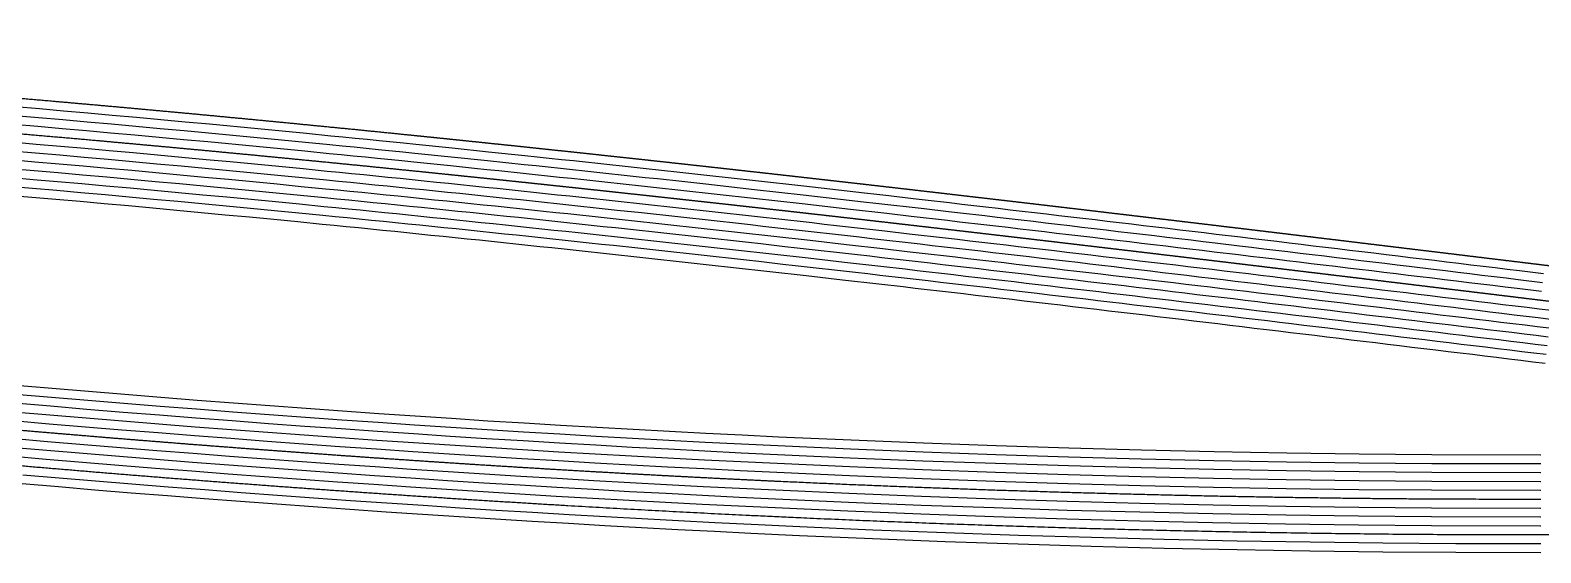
# Model space of a CAD drawing. Header units: millimetres. Extents: x -404 to 41, y 121 to 144.
# Drawn here: x -349.1 to -294.2, y 122.6 to 141.6 of the extents above; entities that cross this region are included whole.
import ezdxf

# ---------------------------------------------------------------- set-up
doc = ezdxf.new("R2010")
doc.units = ezdxf.units.MM
doc.layers.add('original_T', color=1, linetype='Continuous', true_color=0xff0000)

msp = doc.modelspace()

# ---------------------------------------------------------------- linework, layer by layer
at = {"layer": 'original_T'}
for points in [[(-294.156, 132.395), (-295.037, 132.501), (-295.478, 132.554), (-295.918, 132.608), (-296.359, 132.661), (-296.8, 132.714), (-297.24, 132.768), (-297.68, 132.821), (-298.121, 132.875), (-299.002, 132.981), (-299.443, 133.034), (-299.883, 133.087), (-300.324, 133.141), (-300.765, 133.194), (-301.205, 133.247), (-301.646, 133.3), (-302.086, 133.353), (-302.527, 133.406), (-302.967, 133.459), (-303.408, 133.512), (-303.849, 133.565), (-304.289, 133.617), (-304.73, 133.67), (-305.17, 133.723), (-306.052, 133.829), (-306.493, 133.881), (-306.933, 133.934), (-307.374, 133.986), (-307.814, 134.038), (-308.255, 134.091), (-308.696, 134.143), (-309.136, 134.195), (-309.577, 134.247), (-310.017, 134.3), (-310.458, 134.352), (-310.899, 134.404), (-311.339, 134.455), (-311.78, 134.508), (-312.221, 134.559), (-312.661, 134.611), (-313.102, 134.662), (-313.543, 134.714), (-313.983, 134.765), (-314.424, 134.817), (-315.306, 134.919), (-315.746, 134.97), (-316.628, 135.072), (-317.069, 135.122), (-317.95, 135.223), (-318.39, 135.274), (-318.831, 135.325), (-321.035, 135.574), (-322.798, 135.772), (-324.561, 135.968), (-325.002, 136.016), (-325.443, 136.064), (-326.325, 136.161), (-326.766, 136.209), (-327.647, 136.305), (-328.088, 136.352), (-328.529, 136.4), (-328.97, 136.447), (-329.411, 136.494), (-329.851, 136.541), (-330.292, 136.588), (-330.734, 136.634), (-331.174, 136.681), (-332.497, 136.82), (-333.82, 136.956), (-335.143, 137.092), (-335.584, 137.136), (-336.466, 137.225), (-336.907, 137.269), (-337.348, 137.313), (-337.789, 137.357), (-338.23, 137.401), (-339.112, 137.487), (-339.994, 137.573), (-340.876, 137.658), (-342.641, 137.826), (-343.523, 137.908), (-344.405, 137.989), (-345.288, 138.07), (-346.17, 138.15), (-347.053, 138.229), (-347.935, 138.307), (-348.818, 138.384), (-349.7, 138.459)], [(-294.117, 132.715), (-294.999, 132.821), (-295.439, 132.874), (-295.879, 132.928), (-296.32, 132.981), (-296.761, 133.035), (-297.201, 133.088), (-297.641, 133.141), (-298.082, 133.195), (-298.964, 133.301), (-299.404, 133.354), (-299.845, 133.408), (-300.285, 133.461), (-300.726, 133.514), (-301.167, 133.567), (-301.607, 133.62), (-302.048, 133.673), (-302.488, 133.726), (-302.929, 133.779), (-303.37, 133.832), (-303.81, 133.885), (-304.251, 133.938), (-304.691, 133.99), (-305.132, 134.044), (-306.014, 134.149), (-306.454, 134.201), (-306.894, 134.254), (-307.336, 134.306), (-307.776, 134.359), (-308.217, 134.411), (-308.658, 134.463), (-309.098, 134.516), (-309.539, 134.568), (-309.979, 134.62), (-310.42, 134.672), (-310.861, 134.724), (-311.302, 134.776), (-311.742, 134.828), (-312.183, 134.88), (-312.624, 134.931), (-313.064, 134.983), (-313.506, 135.034), (-313.946, 135.085), (-314.387, 135.137), (-315.268, 135.239), (-315.709, 135.29), (-316.591, 135.392), (-317.032, 135.443), (-317.913, 135.544), (-318.353, 135.594), (-318.795, 135.645), (-320.999, 135.895), (-322.762, 136.093), (-324.526, 136.288), (-324.967, 136.337), (-325.408, 136.385), (-326.29, 136.482), (-326.731, 136.53), (-327.612, 136.625), (-328.053, 136.673), (-328.495, 136.72), (-328.935, 136.768), (-329.377, 136.815), (-329.817, 136.862), (-330.259, 136.909), (-330.7, 136.955), (-331.14, 137.002), (-332.464, 137.14), (-333.787, 137.277), (-335.11, 137.413), (-335.552, 137.457), (-336.434, 137.546), (-336.875, 137.59), (-337.316, 137.634), (-337.757, 137.678), (-338.199, 137.722), (-339.081, 137.808), (-339.963, 137.894), (-340.846, 137.98), (-342.611, 138.147), (-343.494, 138.229), (-344.376, 138.311), (-345.258, 138.392), (-346.141, 138.471), (-347.024, 138.55), (-347.907, 138.628), (-348.79, 138.705), (-349.673, 138.781)], [(-294.195, 132.074), (-295.076, 132.181), (-295.516, 132.234), (-295.957, 132.288), (-296.398, 132.341), (-296.838, 132.394), (-297.279, 132.447), (-297.719, 132.501), (-298.16, 132.554), (-298.6, 132.608), (-299.041, 132.661), (-299.481, 132.714), (-299.922, 132.767), (-300.363, 132.82), (-300.803, 132.874), (-301.244, 132.926), (-301.684, 132.98), (-302.125, 133.033), (-302.565, 133.085), (-303.006, 133.139), (-303.446, 133.191), (-303.887, 133.245), (-304.328, 133.297), (-304.768, 133.35), (-305.209, 133.403), (-306.09, 133.509), (-306.531, 133.561), (-306.971, 133.613), (-307.412, 133.666), (-307.852, 133.718), (-308.293, 133.771), (-308.734, 133.823), (-309.174, 133.875), (-309.615, 133.927), (-310.055, 133.979), (-310.496, 134.031), (-310.936, 134.084), (-311.377, 134.135), (-311.818, 134.187), (-312.258, 134.239), (-312.699, 134.291), (-313.139, 134.342), (-313.58, 134.394), (-314.021, 134.445), (-314.461, 134.496), (-315.343, 134.598), (-315.783, 134.649), (-316.224, 134.701), (-316.665, 134.752), (-317.105, 134.802), (-317.986, 134.903), (-318.427, 134.954), (-318.868, 135.004), (-319.309, 135.054), (-321.071, 135.254), (-321.953, 135.353), (-322.834, 135.452), (-323.275, 135.501), (-323.715, 135.549), (-324.597, 135.647), (-325.037, 135.696), (-325.478, 135.744), (-326.36, 135.841), (-326.8, 135.888), (-327.682, 135.984), (-328.123, 136.032), (-328.563, 136.079), (-329.004, 136.126), (-329.445, 136.173), (-329.886, 136.22), (-330.326, 136.267), (-330.767, 136.314), (-331.208, 136.36), (-332.09, 136.453), (-332.53, 136.499), (-332.971, 136.544), (-333.412, 136.59), (-333.853, 136.636), (-335.175, 136.771), (-335.616, 136.815), (-336.498, 136.905), (-336.939, 136.949), (-337.38, 136.993), (-337.821, 137.037), (-338.262, 137.08), (-339.144, 137.166), (-340.025, 137.252), (-340.907, 137.337), (-342.671, 137.505), (-343.553, 137.587), (-344.435, 137.668), (-345.317, 137.749), (-346.199, 137.829), (-347.081, 137.908), (-347.963, 137.985), (-348.845, 138.063), (-349.728, 138.138)], [(-293.832, 131.38), (-294.273, 131.434), (-294.713, 131.487), (-295.153, 131.54), (-295.594, 131.594), (-296.035, 131.647), (-296.475, 131.701), (-296.916, 131.754), (-297.356, 131.807), (-297.797, 131.86), (-298.237, 131.914), (-298.678, 131.967), (-299.118, 132.02), (-299.559, 132.074), (-299.999, 132.127), (-300.44, 132.18), (-300.88, 132.233), (-301.321, 132.286), (-301.762, 132.339), (-302.202, 132.392), (-302.642, 132.445), (-303.083, 132.498), (-303.523, 132.551), (-303.964, 132.604), (-304.404, 132.657), (-304.845, 132.71), (-305.286, 132.763), (-305.726, 132.815), (-306.166, 132.868), (-306.607, 132.92), (-307.048, 132.973), (-307.488, 133.025), (-307.928, 133.078), (-308.369, 133.13), (-308.809, 133.182), (-309.25, 133.235), (-309.69, 133.287), (-310.131, 133.339), (-310.572, 133.391), (-311.012, 133.443), (-311.452, 133.495), (-311.893, 133.547), (-312.333, 133.598), (-312.774, 133.65), (-313.214, 133.701), (-313.655, 133.753), (-314.095, 133.804), (-314.536, 133.856), (-314.976, 133.907), (-315.417, 133.958), (-315.857, 134.009), (-316.298, 134.06), (-316.738, 134.111), (-317.179, 134.161), (-318.06, 134.262), (-318.5, 134.313), (-318.941, 134.363), (-319.381, 134.413), (-319.822, 134.463), (-320.262, 134.513), (-320.703, 134.563), (-321.143, 134.613), (-321.584, 134.662), (-322.024, 134.712), (-322.465, 134.761), (-322.905, 134.811), (-323.346, 134.859), (-323.786, 134.908), (-324.227, 134.957), (-324.667, 135.006), (-325.108, 135.054), (-325.549, 135.103), (-325.989, 135.151), (-326.43, 135.199), (-326.87, 135.247), (-327.751, 135.343), (-328.192, 135.39), (-328.632, 135.438), (-329.073, 135.485), (-329.513, 135.532), (-329.954, 135.579), (-330.394, 135.626), (-330.835, 135.672), (-331.276, 135.719), (-331.716, 135.765), (-332.157, 135.811), (-332.597, 135.857), (-333.038, 135.903), (-333.478, 135.948), (-333.919, 135.994), (-334.359, 136.039), (-334.8, 136.084), (-335.241, 136.129), (-335.681, 136.174), (-336.122, 136.218), (-336.562, 136.263), (-337.003, 136.307), (-337.444, 136.351), (-337.884, 136.395), (-338.325, 136.438), (-339.206, 136.524), (-340.087, 136.61), (-340.969, 136.695), (-341.85, 136.779), (-342.731, 136.863), (-343.613, 136.945), (-344.494, 137.026), (-345.375, 137.107), (-346.257, 137.187), (-347.138, 137.265), (-348.02, 137.343), (-348.901, 137.42), (-349.783, 137.495)], [(-293.91, 130.74), (-294.35, 130.794), (-294.79, 130.847), (-295.231, 130.9), (-295.672, 130.953), (-296.112, 131.007), (-296.552, 131.06), (-296.993, 131.114), (-297.433, 131.167), (-297.875, 131.22), (-298.315, 131.274), (-298.755, 131.327), (-299.196, 131.38), (-299.636, 131.433), (-300.077, 131.487), (-300.517, 131.54), (-300.957, 131.593), (-301.398, 131.646), (-301.839, 131.699), (-302.279, 131.752), (-302.719, 131.805), (-303.16, 131.858), (-303.6, 131.911), (-304.041, 131.964), (-304.481, 132.016), (-304.922, 132.069), (-305.363, 132.122), (-305.803, 132.175), (-306.242, 132.228), (-306.683, 132.28), (-307.124, 132.332), (-307.564, 132.385), (-308.005, 132.437), (-308.445, 132.49), (-308.885, 132.542), (-309.326, 132.594), (-309.766, 132.646), (-310.207, 132.698), (-310.647, 132.75), (-311.087, 132.802), (-311.528, 132.854), (-311.968, 132.906), (-312.408, 132.958), (-312.849, 133.009), (-313.289, 133.061), (-313.729, 133.112), (-314.17, 133.163), (-314.61, 133.215), (-315.05, 133.266), (-315.491, 133.317), (-315.932, 133.368), (-316.372, 133.419), (-316.812, 133.47), (-317.252, 133.52), (-318.133, 133.621), (-318.574, 133.672), (-319.014, 133.722), (-319.454, 133.772), (-320.776, 133.922), (-321.216, 133.972), (-321.656, 134.021), (-322.537, 134.12), (-322.977, 134.17), (-323.417, 134.218), (-324.298, 134.316), (-324.738, 134.365), (-325.178, 134.413), (-325.619, 134.462), (-326.059, 134.51), (-326.499, 134.558), (-326.94, 134.606), (-327.821, 134.701), (-328.261, 134.749), (-328.701, 134.796), (-329.142, 134.844), (-329.582, 134.891), (-330.022, 134.937), (-330.462, 134.985), (-330.903, 135.031), (-331.343, 135.077), (-331.783, 135.123), (-332.224, 135.17), (-332.664, 135.216), (-333.104, 135.261), (-333.545, 135.307), (-333.985, 135.352), (-334.425, 135.397), (-334.866, 135.443), (-335.306, 135.488), (-335.746, 135.532), (-336.187, 135.577), (-336.627, 135.621), (-337.067, 135.665), (-337.508, 135.709), (-337.948, 135.753), (-338.388, 135.796), (-339.269, 135.882), (-340.15, 135.968), (-341.03, 136.053), (-341.911, 136.137), (-342.792, 136.22), (-343.672, 136.302), (-344.553, 136.384), (-345.434, 136.465), (-346.315, 136.544), (-347.195, 136.623), (-348.076, 136.7), (-348.957, 136.777), (-349.837, 136.853)], [(-293.871, 131.06), (-294.311, 131.114), (-294.752, 131.167), (-295.192, 131.22), (-295.633, 131.274), (-296.073, 131.327), (-296.514, 131.38), (-296.954, 131.434), (-297.395, 131.487), (-297.836, 131.54), (-298.276, 131.594), (-298.716, 131.647), (-299.157, 131.7), (-299.598, 131.754), (-300.038, 131.807), (-300.479, 131.86), (-300.919, 131.913), (-301.359, 131.966), (-301.8, 132.019), (-302.24, 132.072), (-302.681, 132.125), (-303.121, 132.178), (-303.562, 132.231), (-304.003, 132.284), (-304.443, 132.337), (-304.884, 132.389), (-305.324, 132.443), (-305.764, 132.495), (-306.204, 132.548), (-306.645, 132.6), (-307.086, 132.653), (-307.526, 132.705), (-307.967, 132.757), (-308.407, 132.81), (-308.847, 132.862), (-309.288, 132.914), (-309.728, 132.966), (-310.169, 133.019), (-310.609, 133.071), (-311.05, 133.123), (-311.49, 133.174), (-311.931, 133.226), (-312.371, 133.278), (-312.811, 133.33), (-313.252, 133.381), (-313.692, 133.433), (-314.133, 133.484), (-314.573, 133.535), (-315.013, 133.586), (-315.454, 133.637), (-315.894, 133.688), (-316.335, 133.739), (-316.775, 133.79), (-317.215, 133.841), (-318.097, 133.942), (-318.537, 133.992), (-318.977, 134.043), (-319.418, 134.093), (-319.858, 134.143), (-320.739, 134.243), (-321.18, 134.293), (-321.62, 134.342), (-322.501, 134.441), (-322.941, 134.49), (-323.381, 134.539), (-324.263, 134.637), (-324.703, 134.685), (-325.143, 134.734), (-325.584, 134.782), (-326.024, 134.83), (-326.464, 134.879), (-326.905, 134.926), (-327.786, 135.022), (-328.226, 135.07), (-328.667, 135.117), (-329.107, 135.164), (-329.548, 135.211), (-329.988, 135.258), (-330.428, 135.305), (-330.869, 135.351), (-331.309, 135.398), (-331.75, 135.444), (-332.19, 135.49), (-332.631, 135.536), (-333.071, 135.582), (-333.512, 135.628), (-333.952, 135.673), (-334.392, 135.718), (-334.833, 135.763), (-335.273, 135.808), (-335.714, 135.853), (-336.154, 135.897), (-336.595, 135.942), (-337.035, 135.986), (-337.476, 136.03), (-337.916, 136.074), (-338.356, 136.117), (-339.238, 136.203), (-340.119, 136.289), (-340.999, 136.374), (-341.88, 136.458), (-342.761, 136.541), (-343.642, 136.623), (-344.524, 136.705), (-345.405, 136.786), (-346.286, 136.865), (-347.167, 136.944), (-348.048, 137.022), (-348.929, 137.099), (-349.81, 137.174)], [(-293.987, 130.1), (-294.428, 130.153), (-294.868, 130.207), (-295.308, 130.26), (-295.75, 130.313), (-296.19, 130.367), (-296.63, 130.42), (-297.07, 130.473), (-297.511, 130.526), (-297.952, 130.58), (-298.393, 130.633), (-298.832, 130.687), (-299.273, 130.74), (-299.714, 130.793), (-300.154, 130.846), (-300.595, 130.899), (-301.034, 130.953), (-301.475, 131.005), (-301.916, 131.059), (-302.356, 131.112), (-302.796, 131.164), (-303.237, 131.218), (-303.677, 131.27), (-304.118, 131.323), (-304.558, 131.376), (-304.999, 131.429), (-305.44, 131.482), (-305.879, 131.535), (-306.319, 131.587), (-306.759, 131.639), (-307.201, 131.692), (-307.64, 131.745), (-308.081, 131.797), (-308.521, 131.849), (-308.961, 131.901), (-309.401, 131.953), (-309.842, 132.006), (-310.283, 132.058), (-310.723, 132.11), (-311.163, 132.162), (-311.603, 132.213), (-312.044, 132.266), (-312.483, 132.317), (-312.924, 132.369), (-313.364, 132.42), (-313.804, 132.472), (-314.245, 132.523), (-314.685, 132.574), (-315.125, 132.625), (-315.565, 132.676), (-316.006, 132.727), (-316.446, 132.778), (-316.886, 132.829), (-317.326, 132.88), (-318.207, 132.981), (-318.647, 133.031), (-319.087, 133.082), (-319.527, 133.131), (-320.848, 133.281), (-321.288, 133.331), (-321.728, 133.38), (-322.609, 133.479), (-323.048, 133.529), (-323.488, 133.577), (-324.369, 133.675), (-324.809, 133.724), (-325.248, 133.772), (-325.689, 133.82), (-326.13, 133.869), (-326.569, 133.917), (-327.009, 133.965), (-327.89, 134.06), (-328.33, 134.108), (-328.77, 134.155), (-329.21, 134.202), (-329.65, 134.249), (-330.091, 134.296), (-330.53, 134.343), (-330.97, 134.389), (-331.411, 134.436), (-331.85, 134.482), (-332.291, 134.528), (-332.731, 134.574), (-333.171, 134.62), (-333.611, 134.665), (-334.051, 134.711), (-334.491, 134.756), (-334.931, 134.801), (-335.371, 134.846), (-335.811, 134.89), (-336.252, 134.935), (-336.691, 134.979), (-337.131, 135.023), (-337.572, 135.067), (-338.012, 135.111), (-338.451, 135.154), (-339.332, 135.241), (-340.212, 135.326), (-341.092, 135.411), (-341.972, 135.495), (-342.852, 135.578), (-343.732, 135.66), (-344.612, 135.741), (-345.493, 135.822), (-346.372, 135.902), (-347.252, 135.98), (-348.132, 136.058), (-349.012, 136.135), (-349.892, 136.21)], [(-293.949, 130.42), (-294.389, 130.474), (-294.829, 130.527), (-295.269, 130.58), (-295.711, 130.633), (-296.151, 130.687), (-296.591, 130.74), (-297.032, 130.793), (-297.472, 130.847), (-297.913, 130.9), (-298.354, 130.954), (-298.794, 131.007), (-299.234, 131.06), (-299.675, 131.113), (-300.115, 131.166), (-300.556, 131.22), (-300.996, 131.273), (-301.436, 131.325), (-301.878, 131.379), (-302.317, 131.432), (-302.758, 131.484), (-303.198, 131.538), (-303.639, 131.59), (-304.079, 131.644), (-304.519, 131.696), (-304.96, 131.749), (-305.401, 131.802), (-305.841, 131.855), (-306.281, 131.907), (-306.721, 131.959), (-307.162, 132.012), (-307.602, 132.065), (-308.043, 132.117), (-308.483, 132.17), (-308.923, 132.222), (-309.364, 132.274), (-309.804, 132.326), (-310.245, 132.378), (-310.685, 132.43), (-311.125, 132.482), (-311.565, 132.534), (-312.006, 132.586), (-312.446, 132.637), (-312.886, 132.689), (-313.327, 132.741), (-313.767, 132.792), (-314.207, 132.843), (-314.648, 132.895), (-315.088, 132.946), (-315.528, 132.997), (-315.969, 133.048), (-316.409, 133.099), (-316.849, 133.15), (-317.289, 133.2), (-318.17, 133.301), (-318.611, 133.352), (-319.05, 133.402), (-319.49, 133.452), (-320.812, 133.602), (-321.252, 133.652), (-321.692, 133.701), (-322.573, 133.8), (-323.013, 133.849), (-323.452, 133.898), (-324.334, 133.996), (-324.773, 134.044), (-325.213, 134.093), (-325.654, 134.141), (-326.095, 134.189), (-326.534, 134.238), (-326.974, 134.285), (-327.856, 134.381), (-328.295, 134.428), (-328.735, 134.476), (-329.176, 134.523), (-329.616, 134.57), (-330.056, 134.617), (-330.496, 134.664), (-330.936, 134.71), (-331.377, 134.757), (-331.817, 134.803), (-332.258, 134.849), (-332.697, 134.895), (-333.137, 134.94), (-333.578, 134.986), (-334.018, 135.032), (-334.458, 135.077), (-334.899, 135.122), (-335.338, 135.167), (-335.779, 135.211), (-336.219, 135.256), (-336.659, 135.3), (-337.099, 135.344), (-337.54, 135.388), (-337.98, 135.432), (-338.419, 135.475), (-339.3, 135.561), (-340.181, 135.647), (-341.061, 135.732), (-341.941, 135.816), (-342.822, 135.899), (-343.702, 135.981), (-344.583, 136.063), (-345.463, 136.143), (-346.343, 136.223), (-347.224, 136.302), (-348.104, 136.379), (-348.984, 136.456), (-349.865, 136.531)], [(-294.026, 129.78), (-294.467, 129.833), (-294.906, 129.886), (-295.347, 129.94), (-295.788, 129.993), (-296.229, 130.047), (-296.668, 130.1), (-297.109, 130.153), (-297.549, 130.206), (-297.991, 130.26), (-298.432, 130.313), (-298.871, 130.366), (-299.312, 130.42), (-299.752, 130.473), (-300.193, 130.526), (-300.633, 130.579), (-301.073, 130.632), (-301.513, 130.685), (-301.955, 130.738), (-302.394, 130.791), (-302.835, 130.844), (-303.275, 130.897), (-303.716, 130.95), (-304.156, 131.003), (-304.596, 131.056), (-305.037, 131.109), (-305.478, 131.162), (-305.917, 131.214), (-306.357, 131.267), (-306.797, 131.319), (-307.239, 131.372), (-307.678, 131.424), (-308.119, 131.476), (-308.559, 131.529), (-308.999, 131.581), (-309.439, 131.633), (-309.88, 131.685), (-310.32, 131.737), (-310.761, 131.79), (-311.2, 131.842), (-311.641, 131.893), (-312.081, 131.945), (-312.521, 131.997), (-312.961, 132.048), (-313.402, 132.1), (-313.841, 132.151), (-314.282, 132.202), (-314.722, 132.254), (-315.162, 132.305), (-315.602, 132.356), (-316.043, 132.407), (-316.484, 132.458), (-316.923, 132.509), (-317.362, 132.559), (-318.244, 132.66), (-318.684, 132.711), (-319.123, 132.761), (-319.563, 132.811), (-320.885, 132.961), (-321.324, 133.011), (-321.764, 133.06), (-322.645, 133.159), (-323.084, 133.208), (-323.524, 133.257), (-324.405, 133.355), (-324.844, 133.403), (-325.284, 133.451), (-325.724, 133.5), (-326.165, 133.548), (-326.604, 133.596), (-327.044, 133.644), (-327.925, 133.74), (-328.365, 133.787), (-328.804, 133.834), (-329.245, 133.882), (-329.684, 133.929), (-330.125, 133.975), (-330.564, 134.022), (-331.004, 134.069), (-331.445, 134.115), (-331.884, 134.161), (-332.325, 134.207), (-332.764, 134.253), (-333.204, 134.299), (-333.644, 134.345), (-334.084, 134.39), (-334.524, 134.435), (-334.964, 134.48), (-335.404, 134.525), (-335.843, 134.569), (-336.284, 134.614), (-336.724, 134.658), (-337.163, 134.702), (-337.604, 134.746), (-338.044, 134.79), (-338.482, 134.833), (-339.363, 134.92), (-340.243, 135.005), (-341.122, 135.09), (-342.002, 135.174), (-342.882, 135.257), (-343.761, 135.339), (-344.642, 135.42), (-345.522, 135.501), (-346.401, 135.581), (-347.281, 135.659), (-348.161, 135.737), (-349.04, 135.814), (-349.92, 135.889)], [(-294.065, 129.459), (-294.506, 129.513), (-294.945, 129.566), (-295.385, 129.619), (-295.827, 129.673), (-296.268, 129.727), (-296.707, 129.78), (-297.148, 129.833), (-297.588, 129.886), (-298.03, 129.939), (-298.471, 129.993), (-298.91, 130.046), (-299.35, 130.099), (-299.791, 130.153), (-300.231, 130.206), (-300.672, 130.259), (-301.111, 130.312), (-301.552, 130.365), (-301.994, 130.418), (-302.433, 130.471), (-302.873, 130.524), (-303.314, 130.577), (-303.754, 130.63), (-304.195, 130.683), (-304.634, 130.736), (-305.076, 130.788), (-305.517, 130.842), (-305.956, 130.894), (-306.395, 130.947), (-306.835, 130.999), (-307.277, 131.052), (-307.716, 131.104), (-308.157, 131.156), (-308.597, 131.209), (-309.037, 131.261), (-309.477, 131.313), (-309.918, 131.365), (-310.358, 131.417), (-310.799, 131.469), (-311.238, 131.521), (-311.679, 131.573), (-312.119, 131.625), (-312.558, 131.676), (-312.999, 131.728), (-313.439, 131.78), (-313.879, 131.831), (-314.319, 131.882), (-314.76, 131.934), (-315.199, 131.985), (-315.64, 132.036), (-316.08, 132.087), (-316.521, 132.138), (-316.96, 132.189), (-317.399, 132.239), (-318.28, 132.34), (-318.721, 132.39), (-319.16, 132.441), (-319.599, 132.491), (-320.921, 132.64), (-321.36, 132.69), (-321.799, 132.739), (-322.681, 132.838), (-323.12, 132.888), (-323.559, 132.936), (-324.44, 133.034), (-324.88, 133.083), (-325.319, 133.131), (-325.759, 133.179), (-326.2, 133.228), (-326.639, 133.276), (-327.079, 133.323), (-327.96, 133.419), (-328.399, 133.467), (-328.838, 133.514), (-329.279, 133.561), (-329.718, 133.608), (-330.159, 133.655), (-330.598, 133.702), (-331.038, 133.748), (-331.478, 133.794), (-331.918, 133.84), (-332.358, 133.887), (-332.798, 133.933), (-333.237, 133.978), (-333.678, 134.024), (-334.117, 134.069), (-334.556, 134.114), (-334.997, 134.159), (-335.436, 134.204), (-335.876, 134.249), (-336.316, 134.293), (-336.756, 134.337), (-337.195, 134.381), (-337.636, 134.425), (-338.075, 134.469), (-338.514, 134.512), (-339.394, 134.599), (-340.274, 134.684), (-341.153, 134.769), (-342.033, 134.853), (-342.912, 134.936), (-343.791, 135.018), (-344.671, 135.099), (-345.551, 135.18), (-346.43, 135.259), (-347.309, 135.338), (-348.189, 135.415), (-349.068, 135.492), (-349.947, 135.567)], [(-294.222, 126.131), (-294.232, 126.131), (-298.178, 126.142), (-300.816, 126.165), (-303.454, 126.201), (-306.093, 126.25), (-308.732, 126.31), (-311.371, 126.382), (-314.011, 126.466), (-316.65, 126.561), (-319.29, 126.668), (-321.931, 126.787), (-323.25, 126.85), (-324.571, 126.916), (-325.891, 126.985), (-327.211, 127.057), (-328.532, 127.132), (-329.852, 127.208), (-331.172, 127.288), (-332.492, 127.37), (-333.812, 127.455), (-335.132, 127.543), (-336.453, 127.632), (-337.772, 127.724), (-339.092, 127.819), (-340.412, 127.916), (-341.732, 128.016), (-343.051, 128.117), (-344.37, 128.221), (-345.689, 128.327), (-347.008, 128.436), (-348.326, 128.547), (-349.645, 128.659)], [(-294.221, 125.486), (-294.233, 125.486), (-298.182, 125.497), (-300.823, 125.52), (-303.465, 125.556), (-306.106, 125.605), (-308.748, 125.665), (-311.39, 125.737), (-314.033, 125.821), (-316.675, 125.917), (-319.318, 126.024), (-321.961, 126.143), (-323.282, 126.206), (-324.604, 126.272), (-325.925, 126.341), (-327.247, 126.413), (-328.568, 126.488), (-329.89, 126.565), (-331.211, 126.644), (-332.533, 126.727), (-333.854, 126.811), (-335.176, 126.899), (-336.497, 126.989), (-337.818, 127.081), (-339.139, 127.176), (-340.46, 127.273), (-341.781, 127.373), (-343.101, 127.474), (-344.421, 127.578), (-345.741, 127.684), (-347.061, 127.793), (-348.381, 127.904), (-349.7, 128.017)], [(-294.221, 125.809), (-294.232, 125.809), (-298.18, 125.819), (-300.819, 125.843), (-303.459, 125.879), (-306.1, 125.927), (-308.74, 125.988), (-311.381, 126.06), (-314.022, 126.144), (-316.663, 126.239), (-319.304, 126.346), (-321.946, 126.465), (-323.266, 126.528), (-324.587, 126.594), (-325.908, 126.663), (-327.229, 126.735), (-328.55, 126.81), (-329.871, 126.886), (-331.192, 126.966), (-332.513, 127.049), (-333.833, 127.133), (-335.154, 127.221), (-336.475, 127.31), (-337.795, 127.402), (-339.116, 127.497), (-340.436, 127.594), (-341.756, 127.694), (-343.076, 127.795), (-344.396, 127.9), (-345.715, 128.006), (-347.034, 128.114), (-348.353, 128.225), (-349.673, 128.338)], [(-294.221, 125.164), (-294.233, 125.164), (-298.184, 125.174), (-300.826, 125.198), (-303.47, 125.234), (-306.113, 125.283), (-308.757, 125.343), (-311.4, 125.415), (-314.044, 125.499), (-316.687, 125.594), (-319.331, 125.702), (-321.976, 125.821), (-323.298, 125.884), (-324.62, 125.95), (-325.942, 126.019), (-327.264, 126.091), (-328.587, 126.166), (-329.909, 126.243), (-331.231, 126.322), (-332.553, 126.405), (-333.875, 126.489), (-335.197, 126.577), (-336.519, 126.667), (-337.841, 126.759), (-339.162, 126.854), (-340.484, 126.951), (-341.805, 127.051), (-343.126, 127.152), (-344.447, 127.257), (-345.768, 127.363), (-347.088, 127.471), (-348.408, 127.583), (-349.728, 127.696)], [(-294.221, 124.841), (-294.233, 124.841), (-298.186, 124.852), (-300.83, 124.875), (-303.475, 124.911), (-306.12, 124.96), (-308.765, 125.02), (-311.409, 125.092), (-314.055, 125.177), (-316.7, 125.272), (-319.345, 125.38), (-321.991, 125.498), (-323.314, 125.562), (-324.637, 125.628), (-325.959, 125.697), (-327.282, 125.769), (-328.605, 125.844), (-329.928, 125.921), (-331.251, 126), (-332.574, 126.083), (-333.896, 126.168), (-335.219, 126.256), (-336.541, 126.345), (-337.864, 126.437), (-339.186, 126.532), (-340.508, 126.63), (-341.83, 126.729), (-343.151, 126.831), (-344.473, 126.935), (-345.794, 127.041), (-347.115, 127.15), (-348.435, 127.261), (-349.756, 127.374)], [(-294.221, 123.874), (-294.235, 123.874), (-298.191, 123.884), (-300.841, 123.908), (-303.49, 123.944), (-306.14, 123.993), (-308.789, 124.053), (-311.438, 124.125), (-314.087, 124.21), (-316.737, 124.305), (-319.387, 124.413), (-322.036, 124.532), (-323.361, 124.596), (-324.686, 124.662), (-326.011, 124.731), (-327.336, 124.803), (-328.661, 124.878), (-329.985, 124.955), (-331.31, 125.035), (-332.635, 125.117), (-333.959, 125.202), (-335.284, 125.29), (-336.608, 125.38), (-337.932, 125.472), (-339.256, 125.567), (-340.58, 125.665), (-341.903, 125.765), (-343.226, 125.866), (-344.549, 125.971), (-345.872, 126.077), (-347.195, 126.186), (-348.517, 126.297), (-349.839, 126.41)], [(-294.221, 124.196), (-294.234, 124.196), (-298.189, 124.207), (-300.837, 124.23), (-303.485, 124.266), (-306.133, 124.315), (-308.781, 124.376), (-311.428, 124.448), (-314.077, 124.532), (-316.725, 124.628), (-319.373, 124.735), (-322.021, 124.854), (-323.345, 124.918), (-324.669, 124.984), (-325.994, 125.053), (-327.318, 125.125), (-328.642, 125.2), (-329.966, 125.277), (-331.29, 125.357), (-332.614, 125.439), (-333.938, 125.524), (-335.262, 125.612), (-336.586, 125.702), (-337.909, 125.794), (-339.233, 125.889), (-340.556, 125.986), (-341.879, 126.086), (-343.201, 126.188), (-344.524, 126.292), (-345.846, 126.399), (-347.168, 126.507), (-348.49, 126.619), (-349.811, 126.732)], [(-294.221, 123.551), (-294.235, 123.551), (-298.193, 123.562), (-300.845, 123.585), (-303.496, 123.621), (-306.146, 123.67), (-308.797, 123.731), (-311.448, 123.803), (-314.098, 123.887), (-316.749, 123.983), (-319.4, 124.091), (-322.051, 124.21), (-323.377, 124.273), (-324.702, 124.34), (-326.028, 124.409), (-327.354, 124.481), (-328.679, 124.556), (-330.004, 124.633), (-331.33, 124.713), (-332.655, 124.796), (-333.98, 124.88), (-335.305, 124.968), (-336.63, 125.058), (-337.955, 125.151), (-339.279, 125.246), (-340.604, 125.343), (-341.928, 125.443), (-343.251, 125.545), (-344.575, 125.649), (-345.898, 125.756), (-347.222, 125.864), (-348.544, 125.976), (-349.866, 126.089)], [(-294.218, 122.906), (-297.308, 122.913), (-299.957, 122.933), (-302.606, 122.965), (-305.255, 123.01), (-307.904, 123.066), (-310.553, 123.135), (-313.202, 123.215), (-315.851, 123.307), (-318.5, 123.41), (-321.15, 123.525), (-322.916, 123.609), (-324.241, 123.674), (-325.565, 123.742), (-326.89, 123.813), (-328.215, 123.887), (-329.54, 123.963), (-330.864, 124.043), (-332.189, 124.124), (-333.513, 124.208), (-334.838, 124.295), (-336.162, 124.384), (-337.486, 124.476), (-338.809, 124.57), (-340.133, 124.666), (-341.457, 124.765), (-342.78, 124.867), (-344.103, 124.97), (-345.426, 125.076), (-346.748, 125.184), (-348.07, 125.294), (-349.392, 125.407)], [(-294.218, 122.584), (-297.31, 122.591), (-299.961, 122.611), (-302.611, 122.643), (-305.261, 122.687), (-307.912, 122.744), (-310.562, 122.812), (-313.212, 122.892), (-315.863, 122.985), (-318.514, 123.088), (-321.164, 123.203), (-322.931, 123.286), (-324.257, 123.352), (-325.582, 123.42), (-326.908, 123.491), (-328.233, 123.565), (-329.559, 123.641), (-330.884, 123.721), (-332.209, 123.802), (-333.534, 123.886), (-334.859, 123.973), (-336.184, 124.063), (-337.508, 124.154), (-338.833, 124.248), (-340.157, 124.345), (-341.481, 124.444), (-342.805, 124.545), (-344.128, 124.648), (-345.452, 124.754), (-346.775, 124.863), (-348.097, 124.973), (-349.42, 125.085)]]:
    msp.add_lwpolyline(points, dxfattribs=at)
msp.add_open_spline([(-184.581, 124.517), (-184.585, 124.517), (-184.585, 124.517), (-187.085, 124.525), (-189.291, 124.542), (-191.496, 124.567), (-193.702, 124.601), (-195.907, 124.643), (-197.671, 124.682), (-199.435, 124.727), (-201.2, 124.778), (-202.964, 124.833), (-204.728, 124.893), (-206.492, 124.959), (-208.257, 125.029), (-210.021, 125.105), (-211.785, 125.185), (-213.549, 125.27), (-215.313, 125.36), (-217.077, 125.455), (-218.841, 125.554), (-220.605, 125.658), (-222.368, 125.767), (-224.132, 125.879), (-225.896, 125.997), (-227.66, 126.119), (-229.423, 126.245), (-231.187, 126.376), (-232.951, 126.51), (-234.714, 126.649), (-236.477, 126.793), (-238.241, 126.94), (-239.563, 127.053), (-240.445, 127.129), (-241.326, 127.207), (-242.208, 127.285), (-243.09, 127.365), (-243.971, 127.446), (-244.853, 127.526), (-245.734, 127.609), (-246.616, 127.692), (-247.497, 127.776), (-248.379, 127.861), (-249.26, 127.946), (-250.142, 128.033), (-250.583, 128.076), (-251.023, 128.12), (-251.464, 128.164), (-251.905, 128.208), (-252.345, 128.252), (-252.786, 128.297), (-253.227, 128.341), (-253.668, 128.387), (-254.108, 128.432), (-254.549, 128.477), (-254.99, 128.522), (-255.43, 128.568), (-255.871, 128.613), (-256.312, 128.66), (-256.752, 128.706), (-257.193, 128.752), (-257.634, 128.798), (-258.074, 128.845), (-258.515, 128.892), (-258.956, 128.939), (-259.396, 128.986), (-259.837, 129.033), (-260.278, 129.08), (-260.718, 129.128), (-261.159, 129.175), (-261.6, 129.224), (-262.04, 129.272), (-262.481, 129.32), (-262.922, 129.368), (-263.362, 129.417), (-263.803, 129.465), (-264.244, 129.514), (-264.684, 129.563), (-265.125, 129.612), (-265.565, 129.661), (-266.006, 129.71), (-266.447, 129.759), (-266.887, 129.809), (-267.328, 129.859), (-267.769, 129.909), (-268.209, 129.959), (-268.65, 130.008), (-269.09, 130.058), (-269.531, 130.108), (-269.972, 130.159), (-270.412, 130.209), (-270.853, 130.26), (-271.293, 130.31), (-271.734, 130.361), (-272.175, 130.412), (-272.615, 130.463), (-273.056, 130.514), (-273.496, 130.566), (-273.937, 130.617), (-274.378, 130.668), (-274.818, 130.719), (-275.259, 130.771), (-275.699, 130.822), (-276.14, 130.874), (-276.581, 130.926), (-277.021, 130.978), (-277.462, 131.03), (-277.902, 131.081), (-278.343, 131.134), (-278.783, 131.186), (-279.224, 131.238), (-279.665, 131.29), (-280.105, 131.343), (-280.546, 131.395), (-280.986, 131.447), (-281.427, 131.5), (-281.867, 131.553), (-282.308, 131.605), (-282.749, 131.658), (-283.189, 131.711), (-283.63, 131.763), (-284.07, 131.816), (-284.511, 131.869), (-284.951, 131.922), (-285.392, 131.975), (-285.833, 132.028), (-286.273, 132.081), (-286.714, 132.134), (-287.154, 132.188), (-287.595, 132.241), (-288.035, 132.293), (-288.476, 132.347), (-288.916, 132.4), (-289.357, 132.454), (-289.798, 132.507), (-290.238, 132.56), (-290.679, 132.613), (-291.119, 132.666), (-291.56, 132.72), (-292, 132.773), (-292.441, 132.827), (-292.881, 132.88), (-293.322, 132.933), (-293.763, 132.987), (-294.203, 133.04), (-294.644, 133.093), (-295.084, 133.147), (-295.525, 133.2), (-295.965, 133.253), (-296.406, 133.307), (-296.846, 133.36), (-297.287, 133.414), (-297.727, 133.467), (-298.168, 133.52), (-298.609, 133.573), (-299.049, 133.626), (-299.49, 133.68), (-299.93, 133.733), (-300.371, 133.786), (-300.811, 133.839), (-301.252, 133.893), (-301.692, 133.946), (-302.133, 133.998), (-302.574, 134.052), (-303.014, 134.104), (-303.455, 134.158), (-303.895, 134.21), (-304.336, 134.263), (-304.776, 134.316), (-305.217, 134.369), (-305.658, 134.421), (-306.098, 134.474), (-306.539, 134.527), (-306.979, 134.579), (-307.42, 134.632), (-307.86, 134.684), (-308.301, 134.736), (-308.742, 134.789), (-309.182, 134.841), (-309.623, 134.893), (-310.063, 134.945), (-310.504, 134.998), (-310.945, 135.05), (-311.385, 135.101), (-311.826, 135.153), (-312.266, 135.205), (-312.707, 135.257), (-313.147, 135.308), (-313.588, 135.36), (-314.029, 135.411), (-314.469, 135.462), (-314.91, 135.513), (-315.351, 135.564), (-315.791, 135.615), (-316.232, 135.667), (-316.672, 135.717), (-317.113, 135.768), (-317.554, 135.819), (-317.994, 135.869), (-318.435, 135.92), (-318.876, 135.97), (-319.316, 136.02), (-319.757, 136.07), (-320.198, 136.12), (-320.638, 136.17), (-321.079, 136.22), (-321.52, 136.269), (-321.96, 136.319), (-322.401, 136.368), (-322.842, 136.417), (-323.282, 136.466), (-323.723, 136.515), (-324.164, 136.564), (-324.604, 136.613), (-325.045, 136.661), (-325.486, 136.71), (-325.926, 136.758), (-326.367, 136.806), (-326.808, 136.855), (-327.249, 136.902), (-327.689, 136.95), (-328.13, 136.997), (-328.571, 137.045), (-329.012, 137.092), (-329.452, 137.139), (-329.893, 137.186), (-330.334, 137.233), (-330.775, 137.28), (-331.215, 137.326), (-331.656, 137.373), (-332.097, 137.418), (-332.538, 137.464), (-332.979, 137.51), (-333.419, 137.556), (-333.86, 137.601), (-334.301, 137.647), (-334.742, 137.692), (-335.183, 137.736), (-335.623, 137.782), (-336.064, 137.826), (-336.505, 137.87), (-336.946, 137.915), (-337.387, 137.959), (-337.828, 138.002), (-338.269, 138.045), (-339.15, 138.132), (-340.032, 138.218), (-340.914, 138.303), (-341.796, 138.387), (-342.678, 138.471), (-343.56, 138.553), (-344.441, 138.634), (-345.323, 138.715), (-346.205, 138.795), (-347.087, 138.873), (-347.969, 138.951), (-348.852, 139.028), (-349.734, 139.104), (-351.057, 139.216), (-352.38, 139.326), (-353.703, 139.433), (-355.027, 139.539), (-356.35, 139.641), (-357.673, 139.742), (-358.995, 139.84), (-360.318, 139.936), (-361.641, 140.029), (-362.963, 140.12), (-363.844, 140.179), (-364.725, 140.237), (-365.607, 140.294), (-366.489, 140.349), (-367.371, 140.404), (-368.254, 140.457), (-369.137, 140.51), (-370.907, 140.611), (-371.35, 140.635), (-372.236, 140.683), (-373.121, 140.73), (-374.005, 140.776), (-374.888, 140.82), (-376.209, 140.885), (-377.086, 140.926), (-377.524, 140.946), (-377.961, 140.966), (-378.398, 140.986), (-378.836, 141.005), (-379.274, 141.024), (-379.714, 141.043), (-380.155, 141.061), (-380.599, 141.079), (-381.043, 141.097), (-381.489, 141.114), (-381.936, 141.131), (-382.382, 141.148), (-382.828, 141.164), (-383.273, 141.18), (-383.717, 141.196), (-384.158, 141.212), (-384.598, 141.227), (-385.036, 141.242), (-385.474, 141.256), (-385.91, 141.27), (-386.346, 141.284), (-386.782, 141.297), (-387.218, 141.31), (-387.655, 141.323), (-388.092, 141.336), (-388.532, 141.348), (-388.972, 141.36), (-389.415, 141.371), (-390.759, 141.404), (-391.213, 141.414), (-391.667, 141.424), (-392.122, 141.434), (-392.574, 141.443), (-393.022, 141.452), (-393.464, 141.46), (-393.9, 141.468), (-394.326, 141.477), (-394.743, 141.484), (-395.156, 141.491), (-395.567, 141.498), (-395.979, 141.505), (-396.397, 141.511), (-396.823, 141.517), (-397.714, 141.528), (-398.182, 141.533), (-398.663, 141.537), (-399.155, 141.541), (-399.655, 141.545), (-400.157, 141.549), (-400.656, 141.552), (-401.146, 141.555), (-401.62, 141.558), (-402.076, 141.56), (-402.512, 141.561), (-402.926, 141.563), (-403.319, 141.564), (-403.589, 141.565)], degree=1, knots=[-1, -1, 1, 2, 3, 4, 5, 6, 7, 8, 9, 10, 11, 12, 13, 14, 15, 16, 17, 18, 19, 20, 21, 22, 23, 24, 25, 26, 27, 28, 29, 30, 31, 32, 33, 34, 35, 36, 37, 38, 39, 40, 41, 42, 43, 44, 45, 46, 47, 48, 49, 50, 51, 52, 53, 54, 55, 56, 57, 58, 59, 60, 61, 62, 63, 64, 65, 66, 67, 68, 69, 70, 71, 72, 73, 74, 75, 76, 77, 78, 79, 80, 81, 82, 83, 84, 85, 86, 87, 88, 89, 90, 91, 92, 93, 94, 95, 96, 97, 98, 99, 100, 101, 102, 103, 104, 105, 106, 107, 108, 109, 110, 111, 112, 113, 114, 115, 116, 117, 118, 119, 120, 121, 122, 123, 124, 125, 126, 127, 128, 129, 130, 131, 132, 133, 134, 135, 136, 137, 138, 139, 140, 141, 142, 143, 144, 145, 146, 147, 148, 149, 150, 151, 152, 153, 154, 155, 156, 157, 158, 159, 160, 161, 162, 163, 164, 165, 166, 167, 168, 169, 170, 171, 172, 173, 174, 175, 176, 177, 178, 179, 180, 181, 182, 183, 184, 185, 186, 187, 188, 189, 190, 191, 192, 193, 194, 195, 196, 197, 198, 199, 200, 201, 202, 203, 204, 205, 206, 207, 208, 209, 210, 211, 212, 213, 214, 215, 216, 217, 218, 219, 220, 221, 222, 223, 224, 225, 226, 227, 228, 229, 230, 231, 232, 233, 234, 235, 236, 237, 238, 239, 240, 241, 242, 243, 244, 245, 246, 247, 248, 249, 250, 251, 252, 253, 254, 255, 256, 257, 258, 259, 260, 261, 262, 263, 264, 265, 266, 267, 268, 269, 270, 271, 272, 273, 274, 275, 276, 277, 278, 279, 280, 281, 282, 283, 284, 285, 286, 287, 288, 289, 290, 291, 292, 293, 294, 295, 296, 297, 298, 299, 300, 301, 302, 303, 304, 305, 306, 307, 308, 309, 310, 311, 312, 313, 314, 315, 316, 317, 318, 319, 320, 321, 322, 323, 324, 325, 326, 327, 328, 329, 330, 331, 332, 333, 334, 335, 336, 337, 338, 338.718013, 338.718013], dxfattribs=at)
for points in [[(-183.567, 123.227), (-187.528, 123.239), (-189.734, 123.258), (-191.941, 123.285), (-194.147, 123.32), (-196.353, 123.364), (-198.118, 123.405), (-199.883, 123.452), (-201.648, 123.503), (-203.413, 123.56), (-205.178, 123.622), (-206.943, 123.688), (-208.708, 123.76), (-210.473, 123.837), (-212.238, 123.918), (-214.002, 124.005), (-215.767, 124.096), (-217.532, 124.192), (-219.296, 124.292), (-221.061, 124.397), (-222.825, 124.507), (-224.59, 124.621), (-226.354, 124.74), (-228.119, 124.863), (-229.883, 124.99), (-231.647, 125.122), (-233.411, 125.258), (-235.175, 125.398), (-236.939, 125.542), (-238.703, 125.69), (-239.585, 125.766), (-240.467, 125.843), (-241.349, 125.92), (-242.231, 125.998), (-243.112, 126.078), (-243.994, 126.159), (-244.876, 126.24), (-245.758, 126.322), (-246.64, 126.405), (-247.521, 126.489), (-248.403, 126.574), (-249.285, 126.66), (-250.166, 126.746), (-250.607, 126.79), (-251.048, 126.834), (-251.489, 126.878), (-251.93, 126.922), (-252.371, 126.965), (-252.811, 127.01), (-253.252, 127.055), (-253.693, 127.1), (-254.134, 127.145), (-254.575, 127.19), (-255.015, 127.235), (-255.456, 127.281), (-255.897, 127.327), (-256.338, 127.373), (-256.779, 127.419), (-257.219, 127.466), (-257.66, 127.512), (-258.101, 127.558), (-258.542, 127.605), (-258.982, 127.652), (-259.423, 127.699), (-259.864, 127.746), (-260.305, 127.794), (-260.745, 127.841), (-261.186, 127.889), (-261.627, 127.937), (-262.068, 127.985), (-262.508, 128.034), (-262.949, 128.082), (-263.39, 128.13), (-263.831, 128.179), (-264.271, 128.227), (-264.712, 128.276), (-265.153, 128.325), (-265.593, 128.375), (-266.034, 128.423), (-266.475, 128.473), (-266.916, 128.523), (-267.356, 128.572), (-267.797, 128.622), (-268.238, 128.672), (-268.678, 128.722), (-269.119, 128.772), (-269.56, 128.822), (-270, 128.873), (-270.441, 128.923), (-270.882, 128.974), (-271.322, 129.025), (-271.763, 129.075), (-272.204, 129.126), (-272.644, 129.177), (-273.085, 129.228), (-273.526, 129.279), (-273.966, 129.33), (-274.407, 129.382), (-274.848, 129.433), (-275.288, 129.484), (-275.729, 129.536), (-276.169, 129.588), (-276.61, 129.64), (-277.051, 129.691), (-277.491, 129.743), (-277.932, 129.796), (-278.373, 129.848), (-278.813, 129.9), (-279.254, 129.952), (-279.694, 130.004), (-280.135, 130.057), (-280.576, 130.109), (-281.016, 130.162), (-281.457, 130.214), (-281.897, 130.266), (-282.338, 130.319), (-282.779, 130.372), (-283.219, 130.424), (-283.66, 130.478), (-284.1, 130.53), (-284.541, 130.583), (-284.982, 130.636), (-285.422, 130.689), (-285.863, 130.742), (-286.303, 130.795), (-286.744, 130.848), (-287.185, 130.901), (-287.625, 130.954), (-288.066, 131.008), (-288.506, 131.061), (-288.947, 131.114), (-289.387, 131.167), (-289.828, 131.22), (-290.269, 131.274), (-290.709, 131.327), (-291.15, 131.381), (-291.59, 131.434), (-292.031, 131.487), (-292.471, 131.54), (-292.912, 131.594), (-293.352, 131.647), (-293.793, 131.7), (-294.234, 131.754), (-294.674, 131.807), (-295.115, 131.861), (-295.555, 131.914), (-295.996, 131.968), (-296.436, 132.021), (-296.877, 132.074), (-297.317, 132.127), (-297.758, 132.18), (-298.199, 132.234), (-298.639, 132.287), (-299.08, 132.341), (-299.52, 132.394), (-299.961, 132.447), (-300.401, 132.5), (-300.842, 132.554), (-301.282, 132.606), (-301.723, 132.659), (-302.163, 132.713), (-302.604, 132.765), (-303.044, 132.818), (-303.485, 132.871), (-303.926, 132.924), (-304.366, 132.977), (-304.807, 133.03), (-305.247, 133.083), (-305.688, 133.136), (-306.128, 133.188), (-306.569, 133.24), (-307.009, 133.293), (-307.45, 133.346), (-307.89, 133.398), (-308.331, 133.451), (-308.771, 133.503), (-309.212, 133.555), (-309.653, 133.607), (-310.093, 133.659), (-310.534, 133.711), (-310.974, 133.763), (-311.415, 133.815), (-311.855, 133.867), (-312.296, 133.919), (-312.736, 133.97), (-313.177, 134.022), (-313.617, 134.073), (-314.058, 134.124), (-314.499, 134.176), (-314.939, 134.227), (-315.38, 134.278), (-315.82, 134.329), (-316.261, 134.38), (-316.701, 134.431), (-317.142, 134.482), (-317.583, 134.532), (-318.023, 134.583), (-318.464, 134.633), (-318.904, 134.684), (-319.345, 134.734), (-319.785, 134.784), (-320.226, 134.834), (-320.667, 134.884), (-321.107, 134.933), (-321.548, 134.983), (-321.988, 135.032), (-322.429, 135.082), (-322.87, 135.131), (-323.31, 135.18), (-323.751, 135.229), (-324.191, 135.278), (-324.632, 135.327), (-325.073, 135.375), (-325.513, 135.423), (-325.954, 135.472), (-326.395, 135.52), (-326.835, 135.568), (-327.276, 135.615), (-327.716, 135.663), (-328.157, 135.711), (-328.598, 135.758), (-329.038, 135.806), (-329.479, 135.853), (-329.92, 135.899), (-330.36, 135.947), (-330.801, 135.993), (-331.242, 136.04), (-331.682, 136.086), (-332.123, 136.132), (-332.564, 136.178), (-333.005, 136.224), (-333.445, 136.269), (-333.886, 136.315), (-334.327, 136.36), (-334.767, 136.405), (-335.208, 136.45), (-335.649, 136.495), (-336.09, 136.539), (-336.53, 136.584), (-336.971, 136.628), (-337.412, 136.672), (-337.853, 136.716), (-338.293, 136.759), (-339.175, 136.845), (-340.056, 136.931), (-340.938, 137.016), (-341.82, 137.1), (-342.701, 137.184), (-343.583, 137.266), (-344.464, 137.347), (-345.346, 137.428), (-346.228, 137.508), (-347.11, 137.587), (-347.991, 137.664), (-348.873, 137.741), (-349.755, 137.817), (-351.078, 137.929), (-352.401, 138.039), (-353.724, 138.146), (-355.046, 138.251), (-356.369, 138.354), (-357.692, 138.455), (-359.014, 138.553), (-360.336, 138.648), (-361.658, 138.742), (-362.98, 138.832), (-363.861, 138.891), (-364.742, 138.949), (-365.623, 139.007), (-366.504, 139.062), (-367.386, 139.117), (-368.269, 139.17), (-369.152, 139.222), (-370.921, 139.323), (-371.364, 139.348), (-372.249, 139.396), (-373.134, 139.443), (-374.018, 139.488), (-374.901, 139.533), (-376.221, 139.597), (-377.098, 139.639), (-377.535, 139.659), (-377.972, 139.678), (-378.409, 139.698), (-378.847, 139.717), (-379.285, 139.736), (-379.725, 139.755), (-380.166, 139.773), (-380.609, 139.791), (-381.053, 139.809), (-381.499, 139.826), (-381.945, 139.843), (-382.392, 139.86), (-382.838, 139.876), (-383.282, 139.893), (-383.726, 139.908), (-384.167, 139.924), (-384.607, 139.939), (-385.045, 139.954), (-385.482, 139.968), (-385.918, 139.982), (-386.353, 139.996), (-386.789, 140.009), (-387.225, 140.022), (-387.662, 140.035), (-388.099, 140.048), (-388.538, 140.06), (-388.979, 140.072), (-389.421, 140.084), (-390.765, 140.116), (-391.218, 140.127), (-391.673, 140.136), (-392.127, 140.146), (-392.579, 140.155), (-393.027, 140.164), (-393.469, 140.173), (-393.904, 140.181), (-394.33, 140.189), (-394.748, 140.196), (-395.16, 140.203), (-395.571, 140.21), (-395.983, 140.217), (-396.4, 140.223), (-396.826, 140.229), (-397.717, 140.24)], [(-293.192, 123.231), (-294.218, 123.229), (-297.307, 123.236), (-299.954, 123.256), (-302.602, 123.288), (-305.249, 123.332), (-307.896, 123.389), (-310.544, 123.457), (-313.191, 123.537), (-315.839, 123.629), (-318.487, 123.732), (-321.135, 123.848), (-322.9, 123.931), (-324.224, 123.996), (-325.549, 124.064), (-326.873, 124.135), (-328.197, 124.209), (-329.521, 124.285), (-330.845, 124.365), (-332.169, 124.446), (-333.492, 124.53), (-334.816, 124.617), (-336.14, 124.706), (-337.463, 124.798), (-338.786, 124.892), (-340.109, 124.988), (-341.432, 125.087), (-342.755, 125.188), (-344.078, 125.291), (-345.4, 125.397), (-346.722, 125.505), (-348.043, 125.616), (-349.365, 125.728), (-350.245, 125.804), (-351.126, 125.881), (-352.007, 125.959), (-352.887, 126.038), (-353.768, 126.117), (-354.649, 126.198), (-355.53, 126.28), (-356.411, 126.362), (-357.292, 126.446), (-358.174, 126.53), (-359.056, 126.615), (-359.938, 126.701), (-360.821, 126.788), (-361.704, 126.875), (-362.588, 126.964), (-363.473, 127.053), (-363.915, 127.099), (-364.358, 127.144), (-364.8, 127.189), (-365.243, 127.234), (-365.685, 127.28), (-366.127, 127.326), (-366.569, 127.372), (-367.011, 127.418), (-367.452, 127.465), (-367.893, 127.511), (-368.333, 127.557), (-368.772, 127.604), (-369.209, 127.65), (-369.645, 127.696), (-370.079, 127.743), (-370.512, 127.789), (-370.943, 127.835), (-371.374, 127.882), (-371.806, 127.929), (-372.238, 127.975), (-372.672, 128.023), (-373.108, 128.07), (-373.548, 128.119), (-373.991, 128.168), (-375.355, 128.319), (-375.822, 128.371), (-376.293, 128.424), (-376.766, 128.477), (-377.238, 128.531), (-377.708, 128.584), (-378.174, 128.637), (-378.635, 128.689), (-379.089, 128.741), (-379.535, 128.791), (-379.971, 128.841), (-380.398, 128.889), (-380.812, 128.937), (-381.215, 128.983), (-381.61, 129.028), (-381.999, 129.072), (-382.385, 129.116), (-382.769, 129.161), (-383.155, 129.205), (-383.545, 129.25), (-383.942, 129.296), (-384.345, 129.343), (-384.755, 129.391), (-385.174, 129.439), (-385.601, 129.489), (-386.037, 129.541), (-386.483, 129.593), (-386.938, 129.647), (-387.404, 129.702), (-387.878, 129.758), (-388.36, 129.815), (-388.85, 129.873), (-389.344, 129.932), (-389.844, 129.992), (-390.347, 130.051), (-390.852, 130.112), (-391.358, 130.172), (-391.864, 130.233), (-392.37, 130.294), (-392.875, 130.354), (-393.377, 130.415), (-393.877, 130.474), (-394.372, 130.534), (-394.862, 130.593), (-395.347, 130.651), (-395.827, 130.709), (-396.3, 130.766), (-396.767, 130.822), (-397.228, 130.878)], [(-348.462, 126.94), (-349.783, 127.053)], [(-347.141, 126.829), (-348.462, 126.94)], [(-345.82, 126.72), (-347.141, 126.829)], [(-344.498, 126.614), (-345.82, 126.72)], [(-343.176, 126.509), (-344.498, 126.614)], [(-341.854, 126.408), (-343.176, 126.509)], [(-340.532, 126.308), (-341.854, 126.408)], [(-339.209, 126.211), (-340.532, 126.308)], [(-337.886, 126.116), (-339.209, 126.211)], [(-336.563, 126.023), (-337.886, 126.116)], [(-335.24, 125.934), (-336.563, 126.023)], [(-333.917, 125.846), (-335.24, 125.934)], [(-332.594, 125.761), (-333.917, 125.846)], [(-331.271, 125.679), (-332.594, 125.761)], [(-329.947, 125.599), (-331.271, 125.679)], [(-328.624, 125.522), (-329.947, 125.599)], [(-327.3, 125.447), (-328.624, 125.522)], [(-325.977, 125.375), (-327.3, 125.447)], [(-324.653, 125.306), (-325.977, 125.375)], [(-323.329, 125.24), (-324.653, 125.306)], [(-322.006, 125.176), (-323.329, 125.24)], [(-319.359, 125.057), (-322.006, 125.176)], [(-316.712, 124.95), (-319.359, 125.057)], [(-314.066, 124.854), (-316.712, 124.95)], [(-311.419, 124.77), (-314.066, 124.854)], [(-308.773, 124.698), (-311.419, 124.77)], [(-306.126, 124.638), (-308.773, 124.698)], [(-303.48, 124.589), (-306.126, 124.638)], [(-300.834, 124.553), (-303.48, 124.589)], [(-298.188, 124.529), (-300.834, 124.553)], [(-294.234, 124.519), (-298.188, 124.529)], [(-294.221, 124.519), (-294.234, 124.519)]]:
    msp.add_open_spline(points, degree=1, dxfattribs=at)

doc.saveas('drawing.dxf')
